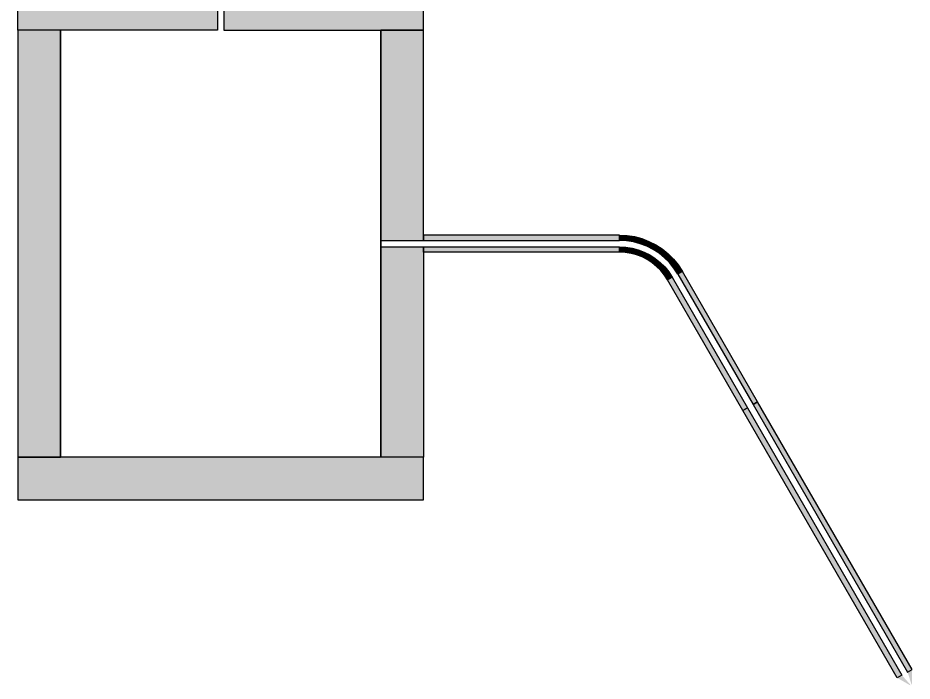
# Model space of a CAD drawing. Extents: x -200 to 7200, y -200 to 2100.
# Drawn here: x 2780 to 3198.8, y 957.6 to 1268.2 of the extents above; entities that cross this region are included whole.
import ezdxf

# ---------------------------------------------------------------- set-up
doc = ezdxf.new("R2010")
doc.units = 0
doc.header["$MEASUREMENT"] = 0
doc.layers.get('0').update_dxf_attribs({"linetype": 'CONTINUOUS'})

# ---------------------------------------------------------------- blocks, each defined once
blk = doc.blocks.new('R2C1B')
for points in [[(2873.5, 1282.5), (2873.5, 1262.5), (2780, 1262.5), (2780, 1282.5), (2873.5, 1282.5)], [(2876.5, 1282.5), (2876.5, 1262.5), (2970, 1262.5), (2970, 1282.5), (2876.5, 1282.5)], [(2780, 1062.5), (2800, 1062.5), (2800, 1262.5), (2780, 1262.5), (2780, 1062.5)], [(2800, 1262.5), (2800, 1062.5), (2800, 1062.5), (2800, 1262.5), (2800, 1262.5)], [(2950, 1262.5), (2950, 1062.5), (2950, 1062.5), (2950, 1262.5), (2950, 1262.5)], [(2950, 1164), (2970, 1164), (2970, 1262.5), (2950, 1262.5), (2950, 1164)], [(2970, 1164), (3061.74, 1164), (3061.74, 1166.5), (2970, 1166.5), (2970, 1164)], [(3061.74, 1166.5), (3065.3, 1166.31), (3068.81, 1165.76), (3072.25, 1164.84), (3075.57, 1163.56), (3078.74, 1161.94), (3081.73, 1160.01), (3084.49, 1157.77), (3087.01, 1155.25), (3089.25, 1152.48), (3091.19, 1149.5), (3089.02, 1148.25), (3087.23, 1151.02), (3085.15, 1153.58), (3082.82, 1155.91), (3080.26, 1157.98), (3077.49, 1159.78), (3074.56, 1161.28), (3071.48, 1162.46), (3068.29, 1163.31), (3065.04, 1163.83), (3061.74, 1164), (3061.74, 1166.5)], [(2950, 1161), (2970, 1161), (2970, 1062.5), (2950, 1062.5), (2950, 1161)], [(2970, 1161), (3061.74, 1161), (3061.74, 1158.5), (2970, 1158.5), (2970, 1161)], [(3061.74, 1161), (3064.72, 1160.84), (3067.67, 1160.38), (3070.55, 1159.61), (3073.34, 1158.54), (3075.99, 1157.18), (3078.5, 1155.56), (3080.81, 1153.68), (3082.92, 1151.57), (3084.8, 1149.25), (3086.43, 1146.75), (3084.26, 1145.5), (3082.78, 1147.78), (3081.07, 1149.9), (3079.14, 1151.82), (3077.03, 1153.53), (3074.74, 1155.02), (3072.32, 1156.25), (3069.78, 1157.23), (3067.15, 1157.93), (3064.46, 1158.36), (3061.74, 1158.5), (3061.74, 1161)], [(3089.02, 1148.25), (3124.29, 1087.17), (3126.45, 1088.42), (3091.19, 1149.5), (3089.02, 1148.25)], [(3086.43, 1146.75), (3121.69, 1085.67), (3119.53, 1084.42), (3084.26, 1145.5), (3086.43, 1146.75)], [(3121.69, 1085.67), (3194.04, 960.36), (3191.88, 959.11), (3119.53, 1084.42), (3121.69, 1085.67)], [(3124.29, 1087.17), (3196.64, 961.86), (3198.8, 963.11), (3126.45, 1088.42), (3124.29, 1087.17)], [(2780, 1062.5), (2780, 1042.5), (2970, 1042.5), (2970, 1062.5), (2780, 1062.5)]]:
    blk.add_lwpolyline(points)
for points in [[(2873.5, 1282.5), (2873.5, 1262.5), (2780, 1282.5), (2780, 1262.5)], [(2876.5, 1282.5), (2876.5, 1262.5), (2970, 1282.5), (2970, 1262.5)], [(2780, 1062.5), (2800, 1062.5), (2780, 1262.5), (2800, 1262.5)], [(2800, 1262.5), (2800, 1062.5), (2800, 1262.5), (2800, 1062.5)], [(2950, 1262.5), (2950, 1062.5), (2950, 1262.5), (2950, 1062.5)], [(2950, 1164), (2970, 1164), (2950, 1262.5), (2970, 1262.5)], [(2970, 1164), (3061.74, 1164), (2970, 1166.5), (3061.74, 1166.5)], [(3061.74, 1164), (3061.74, 1166.5), (3065.04, 1163.83), (3065.3, 1166.31)], [(3065.04, 1163.83), (3065.3, 1166.31), (3068.29, 1163.31), (3068.81, 1165.76)], [(3068.29, 1163.31), (3068.81, 1165.76), (3071.48, 1162.46), (3072.25, 1164.84)], [(3071.48, 1162.46), (3072.25, 1164.84), (3074.56, 1161.28), (3075.57, 1163.56)], [(2950, 1161), (2970, 1161), (2950, 1062.5), (2970, 1062.5)], [(2970, 1161), (3061.74, 1161), (2970, 1158.5), (3061.74, 1158.5)], [(3061.74, 1158.5), (3061.74, 1161), (3064.46, 1158.36), (3064.72, 1160.84)], [(3064.46, 1158.36), (3064.72, 1160.84), (3067.15, 1157.93), (3067.67, 1160.38)], [(3067.15, 1157.93), (3067.67, 1160.38), (3069.78, 1157.23), (3070.55, 1159.61)], [(3074.56, 1161.28), (3075.57, 1163.56), (3077.49, 1159.78), (3078.74, 1161.94)], [(3077.49, 1159.78), (3078.74, 1161.94), (3080.26, 1157.98), (3081.73, 1160.01)], [(3069.78, 1157.23), (3070.55, 1159.61), (3072.32, 1156.25), (3073.34, 1158.54)], [(3072.32, 1156.25), (3073.34, 1158.54), (3074.74, 1155.02), (3075.99, 1157.18)], [(3074.74, 1155.02), (3075.99, 1157.18), (3077.03, 1153.53), (3078.5, 1155.56)], [(3080.26, 1157.98), (3081.73, 1160.01), (3082.82, 1155.91), (3084.49, 1157.77)], [(3082.82, 1155.91), (3084.49, 1157.77), (3085.15, 1153.58), (3087.01, 1155.25)], [(3077.03, 1153.53), (3078.5, 1155.56), (3079.14, 1151.82), (3080.81, 1153.68)], [(3079.14, 1151.82), (3080.81, 1153.68), (3081.07, 1149.9), (3082.92, 1151.57)], [(3085.15, 1153.58), (3087.01, 1155.25), (3087.23, 1151.02), (3089.25, 1152.48)], [(3087.23, 1151.02), (3089.25, 1152.48), (3089.02, 1148.25), (3091.19, 1149.5)], [(3081.07, 1149.9), (3082.92, 1151.57), (3082.78, 1147.78), (3084.8, 1149.25)], [(3082.78, 1147.78), (3084.8, 1149.25), (3084.26, 1145.5), (3086.43, 1146.75)], [(3089.02, 1148.25), (3124.29, 1087.17), (3091.19, 1149.5), (3126.45, 1088.42)], [(3086.43, 1146.75), (3121.69, 1085.67), (3084.26, 1145.5), (3119.53, 1084.42)], [(3121.69, 1085.67), (3194.04, 960.36), (3119.53, 1084.42), (3191.88, 959.11)], [(3124.29, 1087.17), (3196.64, 961.86), (3126.45, 1088.42), (3198.8, 963.11)], [(2780, 1062.5), (2780, 1042.5), (2970, 1062.5), (2970, 1042.5)], [(3194.04, 960.36), (3198.12, 955.79), (3191.88, 959.11), (3197.91, 955.66)], [(3196.64, 961.86), (3198.56, 956.04), (3198.8, 963.11), (3198.77, 956.16)]]:
    blk.add_solid(points)

msp = doc.modelspace()

# ---------------------------------------------------------------- block references
msp.add_blockref('R2C1B', (0, 0))

doc.saveas('drawing.dxf')
